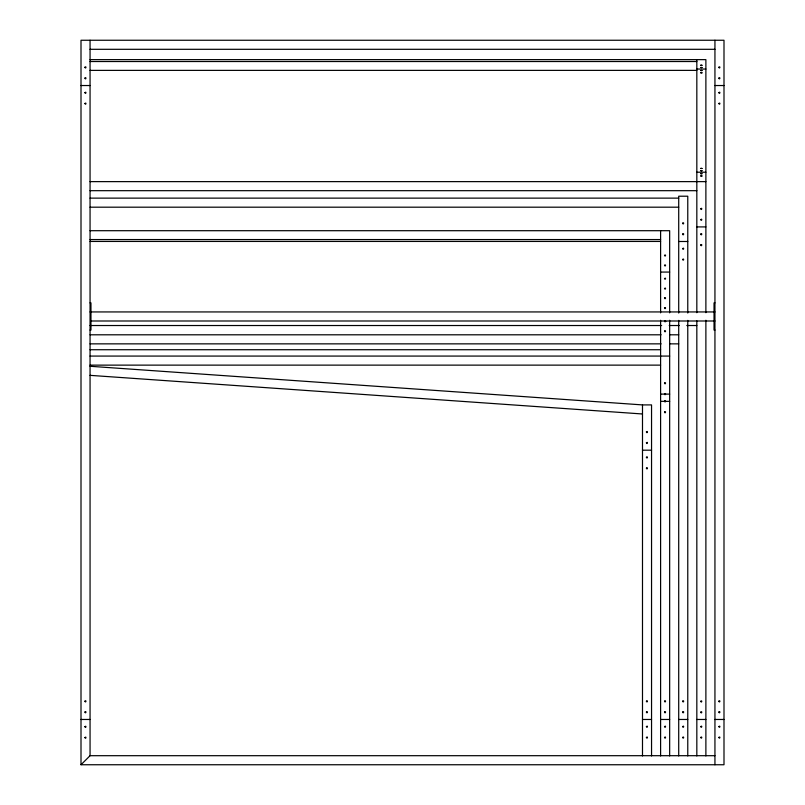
<?xml version="1.0" encoding="UTF-8"?>
<svg xmlns="http://www.w3.org/2000/svg" width="805" height="805" viewBox="0 0 805 805"><rect width="100%" height="100%" fill="white"/><g stroke="black" fill="none" stroke-linecap="round" stroke-linejoin="round"><path stroke-width="1.21" d="M81.003 764.75L81.003 40.25L723.997 40.25L723.997 764.75L81.003 764.75L90.059 755.694L90.059 40.25M664.97 320.772C663.24 322.07 667.023 322.07 665.302 320.772M90.059 49.306L714.941 49.306M90.059 59.63L705.884 59.63L705.884 312.702M90.059 61.522L696.828 61.522M696.828 69.049L705.884 69.049M90.059 70.377L696.828 70.377M81.003 85.531L90.059 85.531M714.941 85.531L723.997 85.531M696.828 172.21L705.884 172.21M90.059 181.628L705.884 181.628M90.059 190.684L696.828 190.684M90.059 198.131L678.716 198.131M90.059 207.187L678.716 207.187M696.828 226.909L705.884 226.909M90.059 230.703L669.659 230.703L669.659 312.853M90.059 239.558L660.603 239.558M90.059 241.44L660.603 241.44M678.716 241.49L687.772 241.49M660.603 272.07L669.659 272.07M90.059 302.881L90.965 302.881L90.965 330.05L90.059 330.05M714.941 302.881L714.035 302.881L714.035 330.05L714.941 330.05M90.059 311.938L714.941 311.938M90.965 320.994L714.941 320.994M90.059 325.522L661.65 325.522M669.186 325.522L679.239 325.522M686.776 325.522L696.828 325.522M90.059 334.8L661.106 334.8M669.911 334.8L678.716 334.8M90.059 343.856L661.106 343.856M669.911 343.856L678.716 343.856M90.059 349.732L660.603 349.732M90.059 356.072L669.659 356.072M90.059 365.128L660.603 365.128M660.603 394.108L669.659 394.108M660.603 401.353L669.659 401.353M90.059 366.275L642.491 404.905L651.547 404.905L651.547 755.945M642.491 450.186L651.547 450.186M81.003 719.469L90.059 719.469M642.491 719.469L651.547 719.469M660.603 719.469L669.659 719.469M678.716 719.469L687.772 719.469M696.828 719.469L705.884 719.469M714.941 719.469L723.997 719.469M90.059 755.694L714.941 755.694M90.059 375.351L642.491 413.981M714.941 40.25L714.941 764.75M705.884 320.239L705.884 755.945M696.828 59.63L696.828 312.702M696.828 320.873L696.828 755.945M687.772 313.034L687.772 196.209L678.716 196.209L678.716 313.034M687.772 320.4L687.772 755.945M678.716 320.4L678.716 755.945M669.659 320.279L669.659 755.945M660.603 230.703L660.603 312.853M660.603 320.279L660.603 755.945M642.491 404.905L642.491 755.945M84.917 67.258C85.692 69.673 86.799 65.547 84.917 67.258M84.917 78.125C85.692 80.54 86.799 76.415 84.917 78.125M84.917 92.615C85.692 95.03 86.799 90.905 84.917 92.615M84.917 103.483C85.692 105.898 86.799 101.772 84.917 103.483M84.917 701.195C85.692 703.61 86.799 699.485 84.917 701.195M84.917 712.063C85.692 714.478 86.799 710.352 84.917 712.063M84.917 726.653C85.692 729.068 86.799 724.943 84.917 726.653M84.917 737.521C85.692 739.936 86.799 735.81 84.917 737.521M646.405 431.913C647.18 434.328 648.287 430.202 646.405 431.913M646.405 442.78C647.18 445.195 648.287 441.07 646.405 442.78M646.405 457.27C647.18 459.685 648.287 455.56 646.405 457.27M646.405 468.138C647.18 470.553 648.287 466.427 646.405 468.138M682.63 223.206C683.405 225.631 684.512 221.506 682.63 223.206M682.63 234.074C683.405 236.499 684.512 232.373 682.63 234.074M664.517 383.079C665.292 385.504 666.399 381.369 664.517 383.079M682.63 248.564C683.405 250.989 684.512 246.863 682.63 248.564M664.517 393.947C665.292 396.372 666.399 392.236 664.517 393.947M682.63 259.431C683.405 261.856 684.512 257.731 682.63 259.431M664.517 401.192C665.292 403.617 666.399 399.481 664.517 401.192M664.517 412.059C665.292 414.484 666.399 410.349 664.517 412.059M718.855 67.258C719.63 69.673 720.737 65.547 718.855 67.258M700.742 208.726C701.517 211.152 702.624 207.026 700.742 208.726M718.855 78.125C719.63 80.54 720.737 76.415 718.855 78.125M700.742 219.594C701.517 222.019 702.624 217.893 700.742 219.594M718.855 92.615C719.63 95.03 720.737 90.905 718.855 92.615M700.742 234.084C701.517 236.509 702.624 232.383 700.742 234.084M718.855 103.483C719.63 105.898 720.737 101.772 718.855 103.483M700.742 244.951C701.517 247.377 702.624 243.251 700.742 244.951M646.405 701.195C647.18 703.61 648.287 699.485 646.405 701.195M646.405 712.063C647.18 714.478 648.287 710.352 646.405 712.063M646.405 726.553C647.18 728.968 648.287 724.842 646.405 726.553M646.405 737.42C647.18 739.835 648.287 735.71 646.405 737.42M664.517 701.195C665.292 703.61 666.399 699.485 664.517 701.195M664.517 712.063C665.292 714.478 666.399 710.352 664.517 712.063M664.517 726.553C665.292 728.968 666.399 724.842 664.517 726.553M664.517 737.42C665.292 739.835 666.399 735.71 664.517 737.42M682.63 701.195C683.405 703.61 684.512 699.485 682.63 701.195M682.63 712.063C683.405 714.478 684.512 710.352 682.63 712.063M682.63 726.553C683.405 728.968 684.512 724.842 682.63 726.553M682.63 737.42C683.405 739.835 684.512 735.71 682.63 737.42M700.742 701.296C701.517 703.711 702.624 699.585 700.742 701.296M700.742 712.163C701.517 714.578 702.624 710.453 700.742 712.163M700.742 726.553C701.517 728.968 702.624 724.842 700.742 726.553M700.742 737.42C701.517 739.835 702.624 735.71 700.742 737.42M718.855 701.195C719.63 703.61 720.737 699.485 718.855 701.195M718.855 712.063C719.63 714.478 720.737 710.352 718.855 712.063M718.855 726.553C719.63 728.968 720.737 724.842 718.855 726.553M718.855 737.42C719.63 739.835 720.737 735.71 718.855 737.42M664.517 255.366C665.322 257.6 666.389 253.786 664.517 255.366M664.517 265.298C665.322 267.532 666.389 263.708 664.517 265.298M664.517 278.54C665.322 280.764 666.389 276.95 664.517 278.54M664.517 288.462C665.322 290.696 666.389 286.882 664.517 288.462M664.517 298.011C665.322 300.245 666.389 296.431 664.517 298.011M664.517 307.943C665.322 310.177 666.389 306.353 664.517 307.943M664.517 331.107C665.322 333.34 666.389 329.517 664.517 331.107M700.742 65.245L701.99 65.285L700.742 65.245M700.742 67.509L701.99 67.54L700.742 67.509M700.742 70.518L701.99 70.558L700.742 70.518M700.742 72.782L701.99 72.812L700.742 72.782M700.742 168.416L701.99 168.446L700.742 168.416M700.742 170.67L701.99 170.71L700.742 170.67M700.742 173.689L701.99 173.719L700.742 173.689M700.742 175.943L701.99 175.973L700.742 175.943"/></g></svg>
